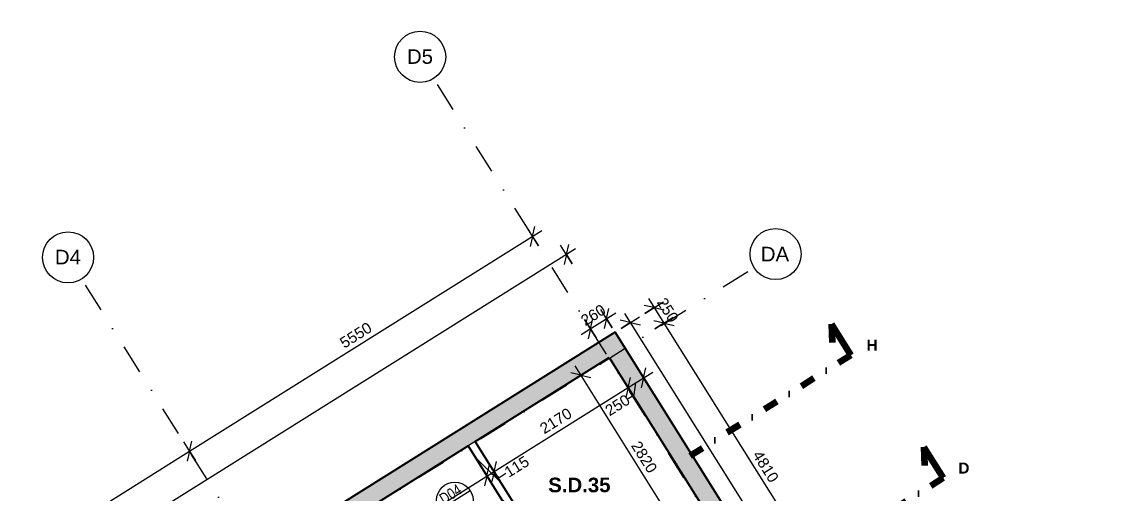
# Model space of a CAD drawing. Header units: millimetres. Extents: x -45523 to 44975, y -3459 to 74573.
# Drawn here: x -26031 to -11187, y 68104 to 74573 of the extents above; entities that cross this region are included whole.
import ezdxf

# ---------------------------------------------------------------- set-up
doc = ezdxf.new("R2010")
doc.units = ezdxf.units.MM
doc.linetypes.add('HA_DashDot_10mm-S3mm', pattern=[1000, 400, -300, 0, -300])
doc.linetypes.add('HA_DashDot_6mm-S2mm', pattern=[600, 200, -200, 0, -200])
for name, color, linetype, lineweight in [('A-____-____-DIMS', 9, 'Continuous', 5), ('A-____-____-DIMS-100', 9, 'Continuous', 5), ('A-AREA-____-IDEN', 9, 'Continuous', 9), ('A-DOOR-____-IDEN', 9, 'Continuous', 9), ('A-WALL-____-MCUT', 9, 'Continuous', 9), ('A-WALL-____-PATT', 9, 'Continuous', 25), ('G-____-____-SYMB', 9, 'Continuous', 5), ('I-WALL-____-MCUT', 9, 'Continuous', 25), ('S-GRID-____-IDEN', 9, 'Continuous', 9), ('S-GRID-____-OTLN', 9, 'Continuous', 5)]:
    doc.layers.add(name, color=color, linetype=linetype, lineweight=lineweight)
doc.styles.add('Arial_1', font='arial.ttf', dxfattribs={"height": 200})
doc.styles.add('Arial_2', font='arial.ttf', dxfattribs={"height": 150})
doc.styles.add('Arial_3', font='arial.ttf', dxfattribs={"width": 0.8, "height": 150})
doc.styles.add('Arial_B', font='arialbd.ttf', dxfattribs={"height": 200})
doc.styles.add('Arial_B_1', font='arialbd.ttf', dxfattribs={"height": 150})
doc.dimstyles.new('Inner_Dimensions', dxfattribs={"dimscale": 304.8, "dimtxt": 153.03891, "dimasz": 0.656168, "dimexe": 0.492126, "dimexo": 0.0625, "dimgap": 0.065617, "dimtad": 1, "dimdec": 0, "dimzin": 0, "dimdsep": 46, "dimtxsty": 'Arial_2', "dimblk1": 'OBLIQUE', "dimblk2": 'OBLIQUE', "dimsah": 1, "dimcen": 0.09, "dimdle": 0.492126, "dimazin": 0, "dimtfac": 1, "dimtdec": 4, "dimtix": 1, "dimtmove": 0, "dimatfit": 3, "dimfxl": 0.492126, "dimfxlon": 1, "dimtvp": 1, "dimtolj": 1, "dimtzin": 0, "dimlwd": 9, "dimlwe": 9, "dimarcsym": 2})
doc.dimstyles.new('Inner_Dimensions_1', dxfattribs={"dimscale": 304.8, "dimtxt": 153.03891, "dimasz": 0.656168, "dimexe": 0.492126, "dimexo": 0.0625, "dimgap": 0.065617, "dimtad": 1, "dimdec": 0, "dimzin": 0, "dimdsep": 46, "dimtxsty": 'Arial_2', "dimblk1": 'OBLIQUE', "dimblk2": 'OBLIQUE', "dimsah": 1, "dimcen": 0.09, "dimdle": 0.492126, "dimazin": 0, "dimtfac": 1, "dimtdec": 4, "dimtix": 1, "dimtmove": 1, "dimatfit": 3, "dimfxl": 0.492126, "dimfxlon": 1, "dimtvp": 1, "dimtolj": 1, "dimtzin": 0, "dimlwd": 9, "dimlwe": 9, "dimarcsym": 2})
doc.dimstyles.new('Inner_Dimensions_2', dxfattribs={"dimscale": 304.8, "dimtxt": 153.03891, "dimasz": 0.656168, "dimexe": 0.492126, "dimexo": 0.0625, "dimgap": 0.065617, "dimtad": 1, "dimdec": 0, "dimzin": 0, "dimdsep": 46, "dimtxsty": 'Arial_2', "dimblk1": 'OBLIQUE', "dimblk2": 'OBLIQUE', "dimsah": 1, "dimcen": 0.09, "dimdle": 0.492126, "dimazin": 0, "dimtfac": 1, "dimtdec": 4, "dimtix": 1, "dimtmove": 2, "dimatfit": 3, "dimfxl": 0.492126, "dimfxlon": 1, "dimtvp": 1, "dimtolj": 1, "dimtzin": 0, "dimlwd": 9, "dimlwe": 9, "dimarcsym": 2})
doc.dimstyles.new('Inner_Dimensions_3', dxfattribs={"dimscale": 304.8, "dimtxt": 153.03891, "dimasz": 0.656168, "dimexe": 0.492126, "dimexo": 0.0625, "dimgap": 0.065617, "dimtad": 1, "dimdec": 0, "dimzin": 0, "dimdsep": 46, "dimtxsty": 'Arial_2', "dimblk1": 'OBLIQUE', "dimblk2": 'OBLIQUE', "dimsah": 1, "dimcen": 0.09, "dimdle": 0.492126, "dimazin": 0, "dimtfac": 1, "dimtdec": 4, "dimtix": 1, "dimtmove": 0, "dimatfit": 3, "dimfxl": 0.492126, "dimfxlon": 1, "dimtvp": 1, "dimtolj": 1, "dimtzin": 0, "dimlwd": 9, "dimlwe": 9, "dimarcsym": 2})

# ---------------------------------------------------------------- blocks, each defined once
blk = doc.blocks.new('Grid - Radius 3_5mm-353793-1PP_GARAZ')
at = {"layer": 'S-GRID-____-IDEN'}
blk.add_circle((0, 0), 3.5, dxfattribs=at)
blk = doc.blocks.new('DIMBLOCK38-1PP_GARAZ')
at = {"layer": 'A-____-____-DIMS-100', "lineweight": 9}
for p, q in [((-17358, 70651), (-17495, 70682)), ((-17485, 70571), (-17230, 70730)), ((-17437, 70778), (-17225, 70439)), ((-17358, 70651), (-17485, 70571)), ((-17358, 70651), (-17220, 70619)), ((-17352, 70359), (-17098, 70519)), ((-17225, 70439), (-17363, 70471)), ((-17225, 70439), (-17352, 70359)), ((-17225, 70439), (-17087, 70407))]:
    blk.add_line(p, q, dxfattribs=at)
at = {"layer": 'A-____-____-DIMS-100', "color": 0, "lineweight": 9, "insert": (-17201, 70806), "char_height": 150, "width": 415.32, "attachment_point": 1, "rotation": 302.0612, "line_spacing_factor": 0.941778, "style": 'Arial_2'}
blk.add_mtext('250', dxfattribs=at)
blk = doc.blocks.new('_Oblique')
at = {"color": 0, "linetype": 'ByBlock', "lineweight": -2}
blk.add_line((-0.5, -0.5), (0.5, 0.5), dxfattribs=at)
blk = doc.blocks.new('DIMBLOCK39-1PP_GARAZ')
at = {"layer": 'A-____-____-DIMS-100', "lineweight": 9}
for p, q in [((-17352, 70359), (-17098, 70519)), ((-17225, 70439), (-17363, 70471)), ((-17225, 70439), (-17352, 70359)), ((-17225, 70439), (-14672, 66363)), ((-17225, 70439), (-17087, 70407)), ((-14672, 66363), (-14809, 66394)), ((-14545, 66442), (-14799, 66283)), ((-14672, 66363), (-14545, 66442)), ((-14672, 66363), (-14534, 66331))]:
    blk.add_line(p, q, dxfattribs=at)
at = {"layer": 'A-____-____-DIMS-100', "color": 0, "lineweight": 9, "insert": (-15889, 68710), "char_height": 150, "width": 553.77, "attachment_point": 1, "rotation": 302.0612, "line_spacing_factor": 0.941778, "style": 'Arial_2'}
blk.add_mtext('4810', dxfattribs=at)
blk = doc.blocks.new('DIMBLOCK74-1PP_GARAZ')
at = {"layer": 'A-____-____-DIMS-100', "lineweight": 9}
for p, q in [((-19732, 68469), (-19573, 68215)), ((-19652, 68342), (-19732, 68469)), ((-19652, 68342), (-19620, 68480)), ((-22419, 66609), (-19652, 68342)), ((-19652, 68342), (-19684, 68205)), ((-22499, 66736), (-22340, 66482)), ((-22419, 66609), (-22499, 66736)), ((-22419, 66609), (-22388, 66747)), ((-22419, 66609), (-22451, 66471))]:
    blk.add_line(p, q, dxfattribs=at)
at = {"layer": 'A-____-____-DIMS-100', "color": 0, "lineweight": 9, "insert": (-21345, 67535), "char_height": 150, "width": 553.77, "attachment_point": 1, "rotation": 32.0612, "line_spacing_factor": 0.941778, "style": 'Arial_2'}
blk.add_mtext('3265', dxfattribs=at)
blk = doc.blocks.new('DIMBLOCK75-1PP_GARAZ')
at = {"layer": 'A-____-____-DIMS-100', "lineweight": 9}
for p, q in [((-19732, 68469), (-19573, 68215)), ((-19652, 68342), (-19732, 68469)), ((-19652, 68342), (-19620, 68480)), ((-19634, 68531), (-19475, 68276)), ((-19555, 68403), (-19634, 68531)), ((-19555, 68403), (-19523, 68541)), ((-19652, 68342), (-19684, 68205)), ((-19652, 68342), (-19555, 68403)), ((-19476, 68323), (-19603, 68373)), ((-19555, 68403), (-19586, 68266)), ((-19391, 68376), (-19476, 68323))]:
    blk.add_line(p, q, dxfattribs=at)
at = {"layer": 'A-____-____-DIMS-100', "color": 0, "lineweight": 9, "insert": (-19432, 68442), "char_height": 150, "width": 415.32, "attachment_point": 1, "rotation": 32.0612, "line_spacing_factor": 0.941778, "style": 'Arial_2'}
blk.add_mtext('115', dxfattribs=at)
blk = doc.blocks.new('DIMBLOCK76-1PP_GARAZ')
at = {"layer": 'A-____-____-DIMS-100', "lineweight": 9}
for p, q in [((-17795, 69682), (-17636, 69428)), ((-17716, 69555), (-17795, 69682)), ((-17716, 69555), (-17684, 69693)), ((-19555, 68403), (-17716, 69555)), ((-17716, 69555), (-17747, 69418)), ((-19634, 68531), (-19475, 68276)), ((-19555, 68403), (-19634, 68531)), ((-19555, 68403), (-19523, 68541)), ((-19555, 68403), (-19586, 68266))]:
    blk.add_line(p, q, dxfattribs=at)
at = {"layer": 'A-____-____-DIMS-100', "color": 0, "lineweight": 9, "insert": (-18945, 69039), "char_height": 150, "width": 553.77, "attachment_point": 1, "rotation": 32.0612, "line_spacing_factor": 0.941778, "style": 'Arial_2'}
blk.add_mtext('2170', dxfattribs=at)
blk = doc.blocks.new('DIMBLOCK77-1PP_GARAZ')
at = {"layer": 'A-____-____-DIMS-100', "lineweight": 9}
for p, q in [((-17583, 69815), (-17424, 69561)), ((-17504, 69688), (-17583, 69815)), ((-17504, 69688), (-17472, 69826)), ((-17795, 69682), (-17636, 69428)), ((-17716, 69555), (-17795, 69682)), ((-17716, 69555), (-17377, 69768)), ((-17716, 69555), (-17684, 69693)), ((-17504, 69688), (-17535, 69550)), ((-17716, 69555), (-17747, 69418)), ((-17631, 69457), (-17610, 69622)), ((-17716, 69404), (-17631, 69457))]:
    blk.add_line(p, q, dxfattribs=at)
at = {"layer": 'A-____-____-DIMS-100', "color": 0, "lineweight": 9, "insert": (-18050, 69286), "char_height": 150, "width": 415.32, "attachment_point": 1, "rotation": 32.0612, "line_spacing_factor": 0.941778, "style": 'Arial_2'}
blk.add_mtext('250', dxfattribs=at)
blk = doc.blocks.new('DIMBLOCK114-1PP_GARAZ')
at = {"layer": 'A-____-____-DIMS-100', "lineweight": 9}
for p, q in [((-23649, 68554), (-23808, 68809)), ((-23729, 68682), (-23697, 68819)), ((-30593, 64382), (-23729, 68682)), ((-23729, 68682), (-23760, 68544)), ((-23729, 68682), (-23649, 68554)), ((-30514, 64255), (-30673, 64509)), ((-30593, 64382), (-30562, 64520)), ((-30593, 64382), (-30625, 64244)), ((-30593, 64382), (-30514, 64255))]:
    blk.add_line(p, q, dxfattribs=at)
at = {"layer": 'A-____-____-DIMS-100', "color": 0, "lineweight": 9, "insert": (-27471, 66591), "char_height": 150, "width": 553.77, "attachment_point": 1, "rotation": 32.0612, "line_spacing_factor": 0.941778, "style": 'Arial_2'}
blk.add_mtext('8100', dxfattribs=at)
blk = doc.blocks.new('DIMBLOCK115-1PP_GARAZ')
at = {"layer": 'A-____-____-DIMS-100', "lineweight": 9}
for p, q in [((-23729, 68682), (-18898, 71707)), ((-18946, 71500), (-19105, 71755)), ((-19025, 71628), (-18994, 71765)), ((-19025, 71628), (-19057, 71490)), ((-19025, 71628), (-18946, 71500)), ((-23649, 68554), (-23808, 68809)), ((-23729, 68682), (-23697, 68819)), ((-23729, 68682), (-23760, 68544)), ((-23729, 68682), (-23649, 68554))]:
    blk.add_line(p, q, dxfattribs=at)
at = {"layer": 'A-____-____-DIMS-100', "color": 0, "lineweight": 9, "insert": (-21687, 70214), "char_height": 150, "width": 553.77, "attachment_point": 1, "rotation": 32.0612, "line_spacing_factor": 0.941778, "style": 'Arial_2'}
blk.add_mtext('5550', dxfattribs=at)
blk = doc.blocks.new('DIMBLOCK167-1PP_GARAZ')
at = {"layer": 'A-____-____-DIMS-100', "lineweight": 9}
for p, q in [((-18491, 69646), (-18236, 69805)), ((-16866, 67336), (-18443, 69853)), ((-18363, 69726), (-18501, 69757)), ((-18363, 69726), (-18491, 69646)), ((-18363, 69726), (-18226, 69694)), ((-16994, 67256), (-16739, 67416)), ((-16866, 67336), (-17004, 67368)), ((-16866, 67336), (-16994, 67256)), ((-16866, 67336), (-16729, 67304))]:
    blk.add_line(p, q, dxfattribs=at)
at = {"layer": 'A-____-____-DIMS-100', "color": 0, "lineweight": 9, "insert": (-17555, 68840), "char_height": 150, "width": 553.77, "attachment_point": 1, "rotation": 302.0624, "line_spacing_factor": 0.941778, "style": 'Arial_2'}
blk.add_mtext('2820', dxfattribs=at)
blk = doc.blocks.new('HA_TAG_Door_TypeMark_wDimensions - Scale100_Left with Bouble-921058-1PP_GARAZ')
at = {"layer": 'A-DOOR-____-IDEN'}
for p, q in [((-2.5, 13.5), (2.5, 13.5)), ((0, -5), (0, 11))]:
    blk.add_line(p, q, dxfattribs=at)
blk.add_circle((0, 13.5), 2.5, dxfattribs=at)
blk = doc.blocks.new('Section - Detail Number-933961-1PP_GARAZ')
at = {"layer": 'G-____-____-SYMB', "lineweight": 100}
for p, q in [((0, 5), (1.25, 2.83)), ((0, 0), (0, 5))]:
    blk.add_line(p, q, dxfattribs=at)
blk = doc.blocks.new('DIMBLOCK513-1PP_GARAZ')
at = {"layer": 'A-____-____-DIMS-100', "lineweight": 9}
for p, q in [((-18360, 70283), (-17885, 70580)), ((-17933, 70373), (-18092, 70627)), ((-18012, 70500), (-17981, 70638)), ((-18312, 70489), (-18153, 70235)), ((-18233, 70362), (-18312, 70489)), ((-18233, 70362), (-18201, 70500)), ((-18012, 70500), (-18044, 70363)), ((-18012, 70500), (-17933, 70373)), ((-18233, 70362), (-18264, 70224))]:
    blk.add_line(p, q, dxfattribs=at)
at = {"layer": 'A-____-____-DIMS-100', "color": 0, "lineweight": 9, "insert": (-18383, 70521), "char_height": 150, "width": 415.32, "attachment_point": 1, "rotation": 32.0612, "line_spacing_factor": 0.941778, "style": 'Arial_2'}
blk.add_mtext('260', dxfattribs=at)
blk = doc.blocks.new('DIMBLOCK543-1PP_GARAZ')
at = {"layer": 'A-____-____-DIMS-100', "lineweight": 9}
for p, q in [((-18436, 71459), (-42267, 56532)), ((-18483, 71252), (-18642, 71506)), ((-18563, 71379), (-18531, 71517)), ((-18563, 71379), (-18594, 71241)), ((-18563, 71379), (-18483, 71252)), ((-42060, 56484), (-42219, 56738)), ((-42140, 56611), (-42108, 56749)), ((-42140, 56611), (-42171, 56473)), ((-42140, 56611), (-42060, 56484))]:
    blk.add_line(p, q, dxfattribs=at)
at = {"layer": 'A-____-____-DIMS-100', "color": 0, "lineweight": 9, "insert": (-31093, 63784), "char_height": 150, "width": 692.21, "attachment_point": 1, "rotation": 32.0612, "line_spacing_factor": 0.941778, "style": 'Arial_2'}
blk.add_mtext('27820', dxfattribs=at)
blk = doc.blocks.new('DIMBLOCK544-1PP_GARAZ')
at = {"layer": 'A-____-____-DIMS-100', "lineweight": 9}
for p, q in [((-17813, 70366), (-17558, 70525)), ((-17765, 70572), (-11146, 60004)), ((-17686, 70445), (-17823, 70477)), ((-17686, 70445), (-17813, 70366)), ((-17686, 70445), (-17548, 70414)), ((-11225, 60132), (-11363, 60163)), ((-11353, 60052), (-11098, 60211)), ((-11225, 60132), (-11353, 60052)), ((-11225, 60132), (-11088, 60100))]:
    blk.add_line(p, q, dxfattribs=at)
at = {"layer": 'A-____-____-DIMS-100', "color": 0, "lineweight": 9, "insert": (-14427, 65647), "char_height": 150, "width": 692.21, "attachment_point": 1, "rotation": 302.0612, "line_spacing_factor": 0.941778, "style": 'Arial_2'}
blk.add_mtext('12170', dxfattribs=at)

msp = doc.modelspace()

# ---------------------------------------------------------------- hatches: boundary and pattern name
at = {"layer": 'A-WALL-____-PATT', "lineweight": 9}
msp.add_hatch(color=256, dxfattribs=at).paths.add_polyline_path([(-11647.3, 59867.3), (-11435.4, 60000), (-17895.6, 70313.8), (-18107.5, 70181.1), (-11780, 60079.1)])
h = msp.add_hatch(color=256, dxfattribs=at)
h.paths.add_polyline_path([(-26187, 64825.5), (-25958.2, 64968.8), (-26090.9, 65180.7), (-26319.7, 65037.3)])
h.paths.add_polyline_path([(-25873.4, 65021.9), (-25047, 65539.5), (-25179.7, 65751.4), (-26006.1, 65233.7), (-25993.9, 65214.3)])
h.paths.add_polyline_path([(-24919.9, 65619.1), (-23924.1, 66242.9), (-24056.8, 66454.7), (-25052.6, 65831), (-25003.3, 65752.3)])
h.paths.add_polyline_path([(-23839.3, 66295.9), (-23013, 66813.5), (-23145.7, 67025.4), (-23972, 66507.8), (-23880.7, 66362)])
h.paths.add_polyline_path([(-22885.9, 66893.1), (-17974.7, 69969.3), (-18107.5, 70181.1), (-23018.6, 67105), (-22890.2, 66900)])
at = {"layer": 'A-WALL-____-PATT', "lineweight": 5}
h = msp.add_hatch(dxfattribs=at)
h.set_pattern_fill('FP_2', color=256, style=0, pattern_type=2)
h.set_pattern_definition([(135, (0, 0), (-106.06602, -106.06602), [])])
h.paths.add_polyline_path([(-13722, 58874.6), (-13624.5, 58935.6), (-14542.8, 60401.8), (-14640.3, 60340.7), (-14273.4, 59755)])
h.paths.add_polyline_path([(-15118, 61103.5), (-15020.6, 61164.5), (-15187.8, 61431.5), (-15285.2, 61370.4), (-15156.3, 61164.5)])
h.paths.add_polyline_path([(-15763, 62133.2), (-15665.5, 62194.2), (-16437.9, 63427.3), (-16535.3, 63366.2), (-15774.7, 62151.8)])
h.paths.add_polyline_path([(-17013.1, 64129), (-16915.6, 64190), (-17082.8, 64457), (-17180.3, 64395.9), (-17082.8, 64240.3)])
h.paths.add_polyline_path([(-17658, 65158.7), (-17560.6, 65219.7), (-18362.1, 66499.4), (-18459.6, 66438.4), (-17669.7, 65177.3)])
h.paths.add_polyline_path([(-18937.3, 67201.1), (-18839.9, 67262.1), (-19813.9, 68817.3), (-19911.4, 68756.2), (-18949, 67219.8)])

# ---------------------------------------------------------------- linework, layer by layer
at = {"layer": 'A-WALL-____-MCUT', "lineweight": 25}
for p, q in [((-17895.6, 70313.8), (-23018.6, 67105)), ((-11435.4, 60000), (-17895.6, 70313.8)), ((-19813.9, 68817.3), (-17974.7, 69969.3)), ((-17974.7, 69969.3), (-16477.8, 67579.4)), ((-22678.4, 67023.1), (-19911.4, 68756.2))]:
    msp.add_line(p, q, dxfattribs=at)
at = {"layer": 'A-WALL-____-MCUT'}
msp.add_line((-19813.9, 68817.3), (-19911.4, 68756.2), dxfattribs=at)
at = {"layer": 'G-____-____-SYMB', "linetype": 'HA_DashDot_6mm-S2mm', "lineweight": 100}
for p, q in [((-14660.9, 70000.2), (-17114.4, 68463.4)), ((-13395.6, 68314.8), (-16547.5, 66340.5))]:
    msp.add_line(p, q, dxfattribs=at)
at = {"layer": 'I-WALL-____-MCUT'}
for p, q in [((-19911.4, 68756.2), (-19030.2, 67349.4)), ((-18932.8, 67410.5), (-19813.9, 68817.3))]:
    msp.add_line(p, q, dxfattribs=at)
at = {"layer": 'S-GRID-____-OTLN', "linetype": 'HA_DashDot_10mm-S3mm', "lineweight": 9}
for p, q in [((-19054.9, 71674.9), (-20381.9, 73793.6)), ((-10581.7, 58147.2), (-19054.9, 71674.9)), ((-18109.8, 69872.9), (-15991.1, 71200)), ((-23881.4, 68925.2), (-25208.5, 71043.9)), ((-42625.2, 54517.5), (-18109.8, 69872.9)), ((-13937, 53048.5), (-23881.4, 68925.2))]:
    msp.add_line(p, q, dxfattribs=at)

# ---------------------------------------------------------------- block references
at = {"layer": 'A-DOOR-____-IDEN', "xscale": 99.99999999999991, "yscale": 99.99999999999991, "zscale": 99.99999999999991, "rotation": 32.06124947745565}
msp.add_blockref('HA_TAG_Door_TypeMark_wDimensions - Scale100_Left with Bouble-921058-1PP_GARAZ', (-19375.8, 66865.1), dxfattribs=at)
at = {"layer": 'G-____-____-SYMB', "lineweight": 100, "extrusion": (0, 0, -1), "xscale": 99.99999999999993, "yscale": 99.99999999999993, "zscale": 99.99999999999993, "rotation": 327.9387505225448}
for p in [(14660.9, 70000.2), (13395.6, 68314.8)]:
    msp.add_blockref('Section - Detail Number-933961-1PP_GARAZ', p, dxfattribs=at)
at = {"layer": 'S-GRID-____-IDEN'}
for p, xscale, yscale, zscale, rotation in [((-20567.7, 74090.2), 99.99999999999991, 99.99999999999991, 99.99999999999991, 32.0612494774557), ((-15694.4, 71385.7), 99.99999999999993, 99.99999999999993, 99.99999999999993, 302.0612494774554), ((-25394.3, 71340.5), 99.99999999999993, 99.99999999999993, 99.99999999999993, 32.0612494774557)]:
    msp.add_blockref('Grid - Radius 3_5mm-353793-1PP_GARAZ', p, dxfattribs=dict(at, xscale=xscale, yscale=yscale, zscale=zscale, rotation=rotation))

# ---------------------------------------------------------------- texts
at = {"layer": 'A-AREA-____-IDEN', "lineweight": 5, "insert": (-18811.6, 68319.2), "char_height": 200, "width": 1058.227, "attachment_point": 1, "style": 'Arial_B'}
msp.add_mtext('S.D.35', dxfattribs=at)
at = {"layer": 'A-DOOR-____-IDEN', "lineweight": 5, "insert": (-20322.5, 68076), "char_height": 150, "width": 378.396, "attachment_point": 1, "rotation": 32.06125, "style": 'Arial_3'}
msp.add_mtext('D04', dxfattribs=at)
at = {"layer": 'G-____-____-SYMB', "char_height": 150, "attachment_point": 1, "style": 'Arial_B_1'}
for s, insert, width in [('\\fArial|b1|i0|c0|p34|;H', (-14446.7, 70211.1), 176.371), ('\\fArial|b1|i0|c0|p34|;D', (-13187.4, 68525.7), 184.388)]:
    msp.add_mtext(s, dxfattribs=dict(at, insert=insert, width=width))
at = {"layer": 'S-GRID-____-IDEN', "lineweight": 5, "char_height": 200, "attachment_point": 1, "style": 'Arial_1'}
for s, insert, width in [('D5', (-20748.7, 74194), 440.928), ('D4', (-25575.2, 71444.4), 440.928), ('DA', (-15896.6, 71485.2), 481.012)]:
    msp.add_mtext(s, dxfattribs=dict(at, insert=insert, width=width))

# ---------------------------------------------------------------- dimensions: what is measured, and where the dimension line sits
at = {"layer": 'A-____-____-DIMS', "lineweight": 9}
for base, p1, p2, angle, dimstyle, override, picture, middle in [((-19025.3, 71627.6), (-23649.2, 68554.4), (-18945.6, 71500.5), 32.06125, 'Inner_Dimensions', {"dimpost": '<>', "dimfxl": 5550}, 'DIMBLOCK115-1PP_GARAZ', (-21428.3, 70236.4)), ((-18012.4, 70500.3), (-18312.4, 70489.4), (-17932.8, 70373.2), 32.06125, 'Inner_Dimensions_3', {"dimpost": '<>', "dimfxl": 396.988652}, 'DIMBLOCK513-1PP_GARAZ', (-18173.8, 70513.2)), ((-17224.9, 70438.9), (-17484.7, 70571.2), (-17352, 70359.3), 302.06125, 'Inner_Dimensions', {"dimpost": '<>', "dimfxl": 250}, 'DIMBLOCK38-1PP_GARAZ', (-17209.4, 70596.1)), ((-11225.5, 60131.5), (-17812.7, 70365.7), (-11352.6, 60051.9), 302.06125, 'Inner_Dimensions_3', {"dimpost": '<>', "dimfxl": 12169.995055}, 'DIMBLOCK544-1PP_GARAZ', (-14373.7, 65339.7)), ((-14671.6, 66362.5), (-17352, 70359.3), (-14544.5, 66442.2), 302.06125, 'Inner_Dimensions', {"dimpost": '<>', "dimfxl": 4819.346434}, 'DIMBLOCK39-1PP_GARAZ', (-15866.4, 68452)), ((-18363.4, 69725.8), (-16993.6, 67256.3), (-18490.6, 69646.2), 302.06239, 'Inner_Dimensions', {"dimpost": '<>', "dimfxl": 2820}, 'DIMBLOCK167-1PP_GARAZ', (-17533.1, 68582.1)), ((-17715.5, 69555.4), (-19634.3, 68530.5), (-17795.1, 69682.5), 32.06125, 'Inner_Dimensions', {"dimpost": '<>', "dimfxl": 2170.173046}, 'DIMBLOCK76-1PP_GARAZ', (-18686.4, 69061.2)), ((-23728.8, 68681.5), (-30513.8, 64254.7), (-23649.2, 68554.4), 32.06125, 'Inner_Dimensions', {"dimpost": '<>', "dimfxl": 8100}, 'DIMBLOCK114-1PP_GARAZ', (-27212.3, 66613.5)), ((-19652.2, 68342.3), (-22498.8, 66736.3), (-19731.8, 68469.5), 32.06125, 'Inner_Dimensions', {"dimpost": '<>', "dimfxl": 3265}, 'DIMBLOCK74-1PP_GARAZ', (-21087, 67557.7))]:
    dim = msp.add_linear_dim(base=base, p1=p1, p2=p2, angle=angle, dimstyle=dimstyle, override=override, dxfattribs=at)
    dim.commit()
    dim.dimension.update_dxf_attribs({"geometry": picture, "text_midpoint": middle})
for base, p1, p2, dimstyle, override, picture, middle in [((-42139.6, 56611.3), (-18483.1, 71251.8), (-42060, 56484.2), 'Inner_Dimensions_2', {"dimpost": '<>', "dimfxl": 27820}, 'DIMBLOCK543-1PP_GARAZ', (-30746.5, 63882.8)), ((-17503.6, 69688.1), (-17795.1, 69682.5), (-17583.3, 69815.2), 'Inner_Dimensions_1', {"dimpost": '<>', "dimfxl": 250}, 'DIMBLOCK77-1PP_GARAZ', (-17821, 69311.3)), ((-19554.7, 68403.4), (-19731.8, 68469.5), (-19634.3, 68530.5), 'Inner_Dimensions_1', {"dimpost": '<>', "dimfxl": 115}, 'DIMBLOCK75-1PP_GARAZ', (-19202.6, 68467.2))]:
    dim = msp.add_linear_dim(base=base, p1=p1, p2=p2, angle=32.06125, dimstyle=dimstyle, override=override, dxfattribs=at)
    dim.commit()
    dim.dimension.update_dxf_attribs({"geometry": picture, "text_midpoint": middle, "dimtype": 160, "text_rotation": 32.06125})

doc.saveas('drawing.dxf')
